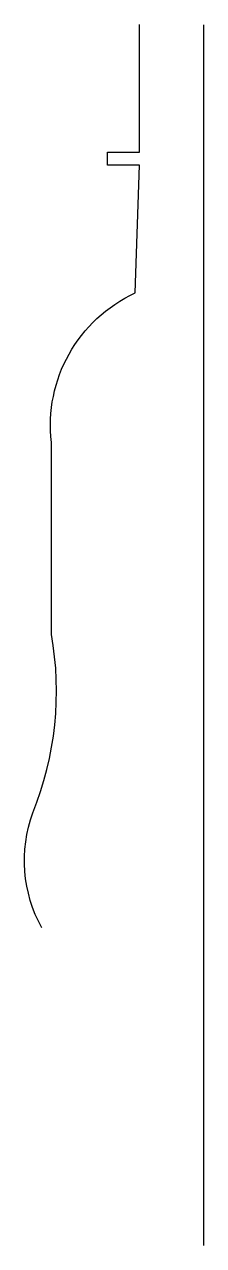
# Model space of a CAD drawing. Header units: inches. Extents: x 19.9 to 22.7, y 5.2 to 24.3.
import ezdxf

# ---------------------------------------------------------------- set-up
doc = ezdxf.new("R2010")
doc.units = ezdxf.units.IN
doc.header["$MEASUREMENT"] = 0

msp = doc.modelspace()

# ---------------------------------------------------------------- linework, layer by layer
msp.add_line((22.674, 24.248), (22.674, 5.163))
msp.add_lwpolyline([(20.146, 10.128, -0.216832), (20.005, 11.929, 0.140941), (20.296, 14.719), (20.296, 17.719, -0.325114), (21.605, 20.056), (21.674, 22.055), (21.174, 22.055), (21.174, 22.255), (21.674, 22.255), (21.674, 24.255)], format="xyb")

doc.saveas('drawing.dxf')
